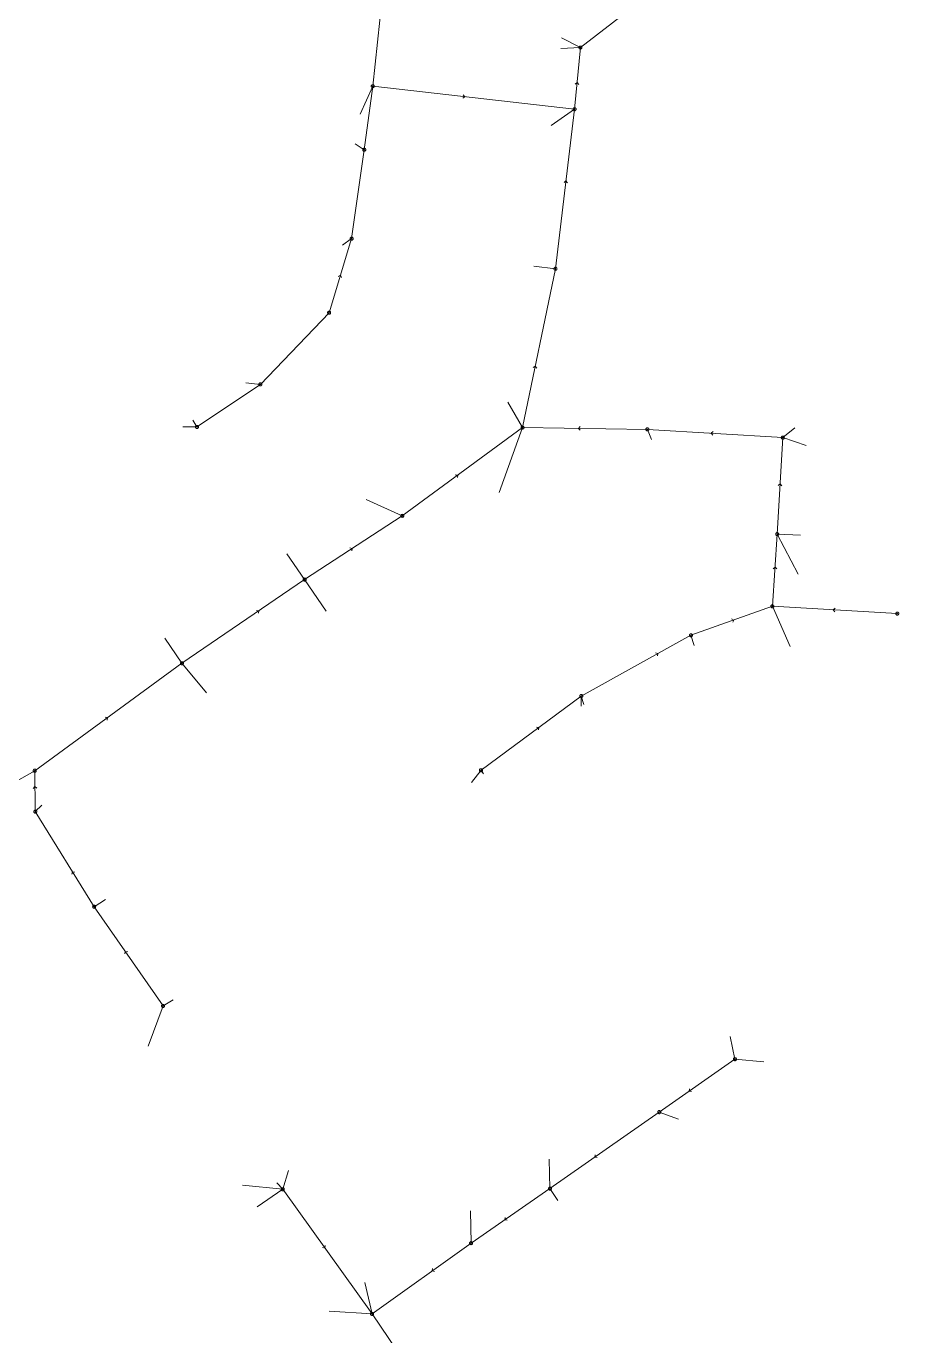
# Model space of a CAD drawing. Header units: metres. Extents: x 25504150 to 25508618, y 6694193 to 6702753.
# Drawn here: x 25504450.3 to 25504713.6, y 6700345.6 to 6700741 of the extents above; entities that cross this region are included whole.
import ezdxf

# ---------------------------------------------------------------- set-up
doc = ezdxf.new("R2010")
doc.units = ezdxf.units.M
for name, pattern in [('Sewer_node', [0]), ('Viemariputket', [0]), ('Viemarivarusteet', [0])]:
    doc.linetypes.add(name, pattern=pattern)
for name, color, linetype, lineweight in [('Sewer_node', 7, 'Sewer_node', 0), ('Viemariputket', 7, 'Viemariputket', 0), ('Viemarivarusteet', 7, 'Viemarivarusteet', 0)]:
    doc.layers.add(name, color=color, linetype=linetype, lineweight=lineweight)

msp = doc.modelspace()

# ---------------------------------------------------------------- linework, layer by layer
at = {"layer": 'Sewer_node', "color": 46, "linetype": 'Continuous', "true_color": 0x7f5f00, "flags": 128}
for points, elevation in [([(25504618, 6700734.58), (25504617.99, 6700734.65), (25504617.98, 6700734.72), (25504617.95, 6700734.79), (25504617.91, 6700734.85), (25504617.87, 6700734.91), (25504617.81, 6700734.95), (25504617.75, 6700734.99), (25504617.68, 6700735.02), (25504617.61, 6700735.03), (25504617.54, 6700735.04), (25504617.47, 6700735.03), (25504617.4, 6700735.02), (25504617.33, 6700734.99), (25504617.27, 6700734.95), (25504617.21, 6700734.91), (25504617.17, 6700734.85), (25504617.13, 6700734.79), (25504617.1, 6700734.72), (25504617.09, 6700734.65), (25504617.08, 6700734.58), (25504617.09, 6700734.51), (25504617.1, 6700734.44), (25504617.13, 6700734.37), (25504617.17, 6700734.31), (25504617.21, 6700734.25), (25504617.27, 6700734.21), (25504617.33, 6700734.17), (25504617.4, 6700734.14), (25504617.47, 6700734.13), (25504617.54, 6700734.12), (25504617.61, 6700734.13), (25504617.68, 6700734.14), (25504617.75, 6700734.17), (25504617.81, 6700734.21), (25504617.87, 6700734.25), (25504617.91, 6700734.31), (25504617.95, 6700734.37), (25504617.98, 6700734.44), (25504617.99, 6700734.51)], 51.7), ([(25504555.32, 6700722.91), (25504555.31, 6700722.98), (25504555.3, 6700723.05), (25504555.27, 6700723.12), (25504555.23, 6700723.18), (25504555.19, 6700723.24), (25504555.13, 6700723.28), (25504555.07, 6700723.32), (25504555, 6700723.35), (25504554.93, 6700723.36), (25504554.86, 6700723.37), (25504554.79, 6700723.36), (25504554.72, 6700723.35), (25504554.65, 6700723.32), (25504554.59, 6700723.28), (25504554.53, 6700723.24), (25504554.49, 6700723.18), (25504554.45, 6700723.12), (25504554.42, 6700723.05), (25504554.41, 6700722.98), (25504554.4, 6700722.91), (25504554.41, 6700722.84), (25504554.42, 6700722.77), (25504554.45, 6700722.7), (25504554.49, 6700722.64), (25504554.53, 6700722.58), (25504554.59, 6700722.54), (25504554.65, 6700722.5), (25504554.72, 6700722.47), (25504554.79, 6700722.46), (25504554.86, 6700722.45), (25504554.93, 6700722.46), (25504555, 6700722.47), (25504555.07, 6700722.5), (25504555.13, 6700722.54), (25504555.19, 6700722.58), (25504555.23, 6700722.64), (25504555.27, 6700722.7), (25504555.3, 6700722.77), (25504555.31, 6700722.84)], 53.86), ([(25504616.22, 6700715.96), (25504616.21, 6700716.03), (25504616.2, 6700716.1), (25504616.17, 6700716.17), (25504616.13, 6700716.23), (25504616.09, 6700716.29), (25504616.03, 6700716.33), (25504615.97, 6700716.37), (25504615.9, 6700716.4), (25504615.83, 6700716.41), (25504615.76, 6700716.42), (25504615.69, 6700716.41), (25504615.62, 6700716.4), (25504615.55, 6700716.37), (25504615.49, 6700716.33), (25504615.43, 6700716.29), (25504615.39, 6700716.23), (25504615.35, 6700716.17), (25504615.32, 6700716.1), (25504615.31, 6700716.03), (25504615.3, 6700715.96), (25504615.31, 6700715.89), (25504615.32, 6700715.82), (25504615.35, 6700715.75), (25504615.39, 6700715.69), (25504615.43, 6700715.63), (25504615.49, 6700715.59), (25504615.55, 6700715.55), (25504615.62, 6700715.52), (25504615.69, 6700715.51), (25504615.76, 6700715.5), (25504615.83, 6700715.51), (25504615.9, 6700715.52), (25504615.97, 6700715.55), (25504616.03, 6700715.59), (25504616.09, 6700715.63), (25504616.13, 6700715.69), (25504616.17, 6700715.75), (25504616.2, 6700715.82), (25504616.21, 6700715.89)], 51.85), ([(25504552.74, 6700703.73), (25504552.73, 6700703.8), (25504552.72, 6700703.87), (25504552.69, 6700703.94), (25504552.65, 6700704), (25504552.61, 6700704.06), (25504552.55, 6700704.1), (25504552.49, 6700704.14), (25504552.42, 6700704.17), (25504552.35, 6700704.18), (25504552.28, 6700704.19), (25504552.21, 6700704.18), (25504552.14, 6700704.17), (25504552.07, 6700704.14), (25504552.01, 6700704.1), (25504551.95, 6700704.06), (25504551.91, 6700704), (25504551.87, 6700703.94), (25504551.84, 6700703.87), (25504551.83, 6700703.8), (25504551.82, 6700703.73), (25504551.83, 6700703.66), (25504551.84, 6700703.59), (25504551.87, 6700703.52), (25504551.91, 6700703.46), (25504551.95, 6700703.4), (25504552.01, 6700703.36), (25504552.07, 6700703.32), (25504552.14, 6700703.29), (25504552.21, 6700703.28), (25504552.28, 6700703.27), (25504552.35, 6700703.28), (25504552.42, 6700703.29), (25504552.49, 6700703.32), (25504552.55, 6700703.36), (25504552.61, 6700703.4), (25504552.65, 6700703.46), (25504552.69, 6700703.52), (25504552.72, 6700703.59), (25504552.73, 6700703.66)], 54.77), ([(25504548.92, 6700676.88), (25504548.91, 6700676.95), (25504548.9, 6700677.02), (25504548.87, 6700677.09), (25504548.83, 6700677.15), (25504548.79, 6700677.21), (25504548.73, 6700677.25), (25504548.67, 6700677.29), (25504548.6, 6700677.32), (25504548.53, 6700677.33), (25504548.46, 6700677.34), (25504548.39, 6700677.33), (25504548.32, 6700677.32), (25504548.25, 6700677.29), (25504548.19, 6700677.25), (25504548.13, 6700677.21), (25504548.09, 6700677.15), (25504548.05, 6700677.09), (25504548.02, 6700677.02), (25504548.01, 6700676.95), (25504548, 6700676.88), (25504548.01, 6700676.81), (25504548.02, 6700676.74), (25504548.05, 6700676.67), (25504548.09, 6700676.61), (25504548.13, 6700676.55), (25504548.19, 6700676.51), (25504548.25, 6700676.47), (25504548.32, 6700676.44), (25504548.39, 6700676.43), (25504548.46, 6700676.42), (25504548.53, 6700676.43), (25504548.6, 6700676.44), (25504548.67, 6700676.47), (25504548.73, 6700676.51), (25504548.79, 6700676.55), (25504548.83, 6700676.61), (25504548.87, 6700676.67), (25504548.9, 6700676.74), (25504548.91, 6700676.81)], 55.71), ([(25504610.46, 6700667.78), (25504610.45, 6700667.85), (25504610.44, 6700667.92), (25504610.41, 6700667.99), (25504610.37, 6700668.05), (25504610.33, 6700668.11), (25504610.27, 6700668.15), (25504610.21, 6700668.19), (25504610.14, 6700668.22), (25504610.07, 6700668.23), (25504610, 6700668.24), (25504609.93, 6700668.23), (25504609.86, 6700668.22), (25504609.79, 6700668.19), (25504609.73, 6700668.15), (25504609.67, 6700668.11), (25504609.63, 6700668.05), (25504609.59, 6700667.99), (25504609.56, 6700667.92), (25504609.55, 6700667.85), (25504609.54, 6700667.78), (25504609.55, 6700667.71), (25504609.56, 6700667.64), (25504609.59, 6700667.57), (25504609.63, 6700667.51), (25504609.67, 6700667.45), (25504609.73, 6700667.41), (25504609.79, 6700667.37), (25504609.86, 6700667.34), (25504609.93, 6700667.33), (25504610, 6700667.32), (25504610.07, 6700667.33), (25504610.14, 6700667.34), (25504610.21, 6700667.37), (25504610.27, 6700667.41), (25504610.33, 6700667.45), (25504610.37, 6700667.51), (25504610.41, 6700667.57), (25504610.44, 6700667.64), (25504610.45, 6700667.71)], 51.75), ([(25504542.15, 6700654.52), (25504542.14, 6700654.59), (25504542.13, 6700654.66), (25504542.1, 6700654.73), (25504542.06, 6700654.79), (25504542.02, 6700654.85), (25504541.96, 6700654.89), (25504541.9, 6700654.93), (25504541.83, 6700654.96), (25504541.76, 6700654.97), (25504541.69, 6700654.98), (25504541.62, 6700654.97), (25504541.55, 6700654.96), (25504541.48, 6700654.93), (25504541.42, 6700654.89), (25504541.36, 6700654.85), (25504541.32, 6700654.79), (25504541.28, 6700654.73), (25504541.25, 6700654.66), (25504541.24, 6700654.59), (25504541.23, 6700654.52), (25504541.24, 6700654.45), (25504541.25, 6700654.38), (25504541.28, 6700654.31), (25504541.32, 6700654.25), (25504541.36, 6700654.19), (25504541.42, 6700654.15), (25504541.48, 6700654.11), (25504541.55, 6700654.08), (25504541.62, 6700654.07), (25504541.69, 6700654.06), (25504541.76, 6700654.07), (25504541.83, 6700654.08), (25504541.9, 6700654.11), (25504541.96, 6700654.15), (25504542.02, 6700654.19), (25504542.06, 6700654.25), (25504542.1, 6700654.31), (25504542.13, 6700654.38), (25504542.14, 6700654.45)], 56.43), ([(25504521.39, 6700632.88), (25504521.38, 6700632.95), (25504521.37, 6700633.02), (25504521.34, 6700633.09), (25504521.3, 6700633.15), (25504521.26, 6700633.21), (25504521.2, 6700633.25), (25504521.14, 6700633.29), (25504521.07, 6700633.32), (25504521, 6700633.33), (25504520.93, 6700633.34), (25504520.86, 6700633.33), (25504520.79, 6700633.32), (25504520.72, 6700633.29), (25504520.66, 6700633.25), (25504520.6, 6700633.21), (25504520.56, 6700633.15), (25504520.52, 6700633.09), (25504520.49, 6700633.02), (25504520.48, 6700632.95), (25504520.47, 6700632.88), (25504520.48, 6700632.81), (25504520.49, 6700632.74), (25504520.52, 6700632.67), (25504520.56, 6700632.61), (25504520.6, 6700632.55), (25504520.66, 6700632.51), (25504520.72, 6700632.47), (25504520.79, 6700632.44), (25504520.86, 6700632.43), (25504520.93, 6700632.42), (25504521, 6700632.43), (25504521.07, 6700632.44), (25504521.14, 6700632.47), (25504521.2, 6700632.51), (25504521.26, 6700632.55), (25504521.3, 6700632.61), (25504521.34, 6700632.67), (25504521.37, 6700632.74), (25504521.38, 6700632.81)], 57.51), ([(25504502.24, 6700620.02), (25504502.23, 6700620.09), (25504502.22, 6700620.16), (25504502.19, 6700620.23), (25504502.15, 6700620.29), (25504502.11, 6700620.35), (25504502.05, 6700620.39), (25504501.99, 6700620.43), (25504501.92, 6700620.46), (25504501.85, 6700620.47), (25504501.78, 6700620.48), (25504501.71, 6700620.47), (25504501.64, 6700620.46), (25504501.57, 6700620.43), (25504501.51, 6700620.39), (25504501.45, 6700620.35), (25504501.41, 6700620.29), (25504501.37, 6700620.23), (25504501.34, 6700620.16), (25504501.33, 6700620.09), (25504501.32, 6700620.02), (25504501.33, 6700619.95), (25504501.34, 6700619.88), (25504501.37, 6700619.81), (25504501.41, 6700619.75), (25504501.45, 6700619.69), (25504501.51, 6700619.65), (25504501.57, 6700619.61), (25504501.64, 6700619.58), (25504501.71, 6700619.57), (25504501.78, 6700619.56), (25504501.85, 6700619.57), (25504501.92, 6700619.58), (25504501.99, 6700619.61), (25504502.05, 6700619.65), (25504502.11, 6700619.69), (25504502.15, 6700619.75), (25504502.19, 6700619.81), (25504502.22, 6700619.88), (25504502.23, 6700619.95)], 58.31), ([(25504600.52, 6700619.84), (25504600.51, 6700619.91), (25504600.5, 6700619.98), (25504600.47, 6700620.05), (25504600.43, 6700620.11), (25504600.39, 6700620.17), (25504600.33, 6700620.21), (25504600.27, 6700620.25), (25504600.2, 6700620.28), (25504600.13, 6700620.29), (25504600.06, 6700620.3), (25504599.99, 6700620.29), (25504599.92, 6700620.28), (25504599.85, 6700620.25), (25504599.79, 6700620.21), (25504599.73, 6700620.17), (25504599.69, 6700620.11), (25504599.65, 6700620.05), (25504599.62, 6700619.98), (25504599.61, 6700619.91), (25504599.6, 6700619.84), (25504599.61, 6700619.77), (25504599.62, 6700619.7), (25504599.65, 6700619.63), (25504599.69, 6700619.57), (25504599.73, 6700619.51), (25504599.79, 6700619.47), (25504599.85, 6700619.43), (25504599.92, 6700619.4), (25504599.99, 6700619.39), (25504600.06, 6700619.38), (25504600.13, 6700619.39), (25504600.2, 6700619.4), (25504600.27, 6700619.43), (25504600.33, 6700619.47), (25504600.39, 6700619.51), (25504600.43, 6700619.57), (25504600.47, 6700619.63), (25504600.5, 6700619.7), (25504600.51, 6700619.77)], 53.03), ([(25504638.22, 6700619.3), (25504638.21, 6700619.37), (25504638.2, 6700619.45), (25504638.17, 6700619.51), (25504638.13, 6700619.58), (25504638.08, 6700619.63), (25504638.03, 6700619.68), (25504637.96, 6700619.72), (25504637.9, 6700619.75), (25504637.82, 6700619.76), (25504637.75, 6700619.77), (25504637.68, 6700619.76), (25504637.6, 6700619.75), (25504637.54, 6700619.72), (25504637.47, 6700619.68), (25504637.42, 6700619.63), (25504637.37, 6700619.58), (25504637.33, 6700619.51), (25504637.3, 6700619.45), (25504637.29, 6700619.37), (25504637.28, 6700619.3), (25504637.29, 6700619.23), (25504637.3, 6700619.15), (25504637.33, 6700619.09), (25504637.37, 6700619.02), (25504637.42, 6700618.97), (25504637.47, 6700618.92), (25504637.54, 6700618.88), (25504637.6, 6700618.85), (25504637.68, 6700618.84), (25504637.75, 6700618.83), (25504637.82, 6700618.84), (25504637.9, 6700618.85), (25504637.96, 6700618.88), (25504638.03, 6700618.92), (25504638.08, 6700618.97), (25504638.13, 6700619.02), (25504638.17, 6700619.09), (25504638.2, 6700619.15), (25504638.21, 6700619.23)], 51.69), ([(25504679.08, 6700616.8), (25504679.07, 6700616.87), (25504679.06, 6700616.94), (25504679.03, 6700617.01), (25504678.99, 6700617.07), (25504678.95, 6700617.13), (25504678.89, 6700617.17), (25504678.83, 6700617.21), (25504678.76, 6700617.24), (25504678.69, 6700617.25), (25504678.62, 6700617.26), (25504678.55, 6700617.25), (25504678.48, 6700617.24), (25504678.41, 6700617.21), (25504678.35, 6700617.17), (25504678.29, 6700617.13), (25504678.25, 6700617.07), (25504678.21, 6700617.01), (25504678.18, 6700616.94), (25504678.17, 6700616.87), (25504678.16, 6700616.8), (25504678.17, 6700616.73), (25504678.18, 6700616.66), (25504678.21, 6700616.59), (25504678.25, 6700616.53), (25504678.29, 6700616.47), (25504678.35, 6700616.43), (25504678.41, 6700616.39), (25504678.48, 6700616.36), (25504678.55, 6700616.35), (25504678.62, 6700616.34), (25504678.69, 6700616.35), (25504678.76, 6700616.36), (25504678.83, 6700616.39), (25504678.89, 6700616.43), (25504678.95, 6700616.47), (25504678.99, 6700616.53), (25504679.03, 6700616.59), (25504679.06, 6700616.66), (25504679.07, 6700616.73)], 51.79), ([(25504564.22, 6700593.19), (25504564.21, 6700593.26), (25504564.2, 6700593.33), (25504564.17, 6700593.4), (25504564.13, 6700593.46), (25504564.09, 6700593.52), (25504564.03, 6700593.56), (25504563.97, 6700593.6), (25504563.9, 6700593.63), (25504563.83, 6700593.64), (25504563.76, 6700593.65), (25504563.69, 6700593.64), (25504563.62, 6700593.63), (25504563.55, 6700593.6), (25504563.49, 6700593.56), (25504563.43, 6700593.52), (25504563.39, 6700593.46), (25504563.35, 6700593.4), (25504563.32, 6700593.33), (25504563.31, 6700593.26), (25504563.3, 6700593.19), (25504563.31, 6700593.12), (25504563.32, 6700593.05), (25504563.35, 6700592.98), (25504563.39, 6700592.92), (25504563.43, 6700592.86), (25504563.49, 6700592.82), (25504563.55, 6700592.78), (25504563.62, 6700592.75), (25504563.69, 6700592.74), (25504563.76, 6700592.73), (25504563.83, 6700592.74), (25504563.9, 6700592.75), (25504563.97, 6700592.78), (25504564.03, 6700592.82), (25504564.09, 6700592.86), (25504564.13, 6700592.92), (25504564.17, 6700592.98), (25504564.2, 6700593.05), (25504564.21, 6700593.12)], 54.12), ([(25504677.39, 6700587.67), (25504677.38, 6700587.74), (25504677.37, 6700587.81), (25504677.34, 6700587.88), (25504677.3, 6700587.94), (25504677.26, 6700588), (25504677.2, 6700588.04), (25504677.14, 6700588.08), (25504677.07, 6700588.11), (25504677, 6700588.12), (25504676.93, 6700588.13), (25504676.86, 6700588.12), (25504676.79, 6700588.11), (25504676.72, 6700588.08), (25504676.66, 6700588.04), (25504676.6, 6700588), (25504676.56, 6700587.94), (25504676.52, 6700587.88), (25504676.49, 6700587.81), (25504676.48, 6700587.74), (25504676.47, 6700587.67), (25504676.48, 6700587.6), (25504676.49, 6700587.53), (25504676.52, 6700587.46), (25504676.56, 6700587.4), (25504676.6, 6700587.34), (25504676.66, 6700587.3), (25504676.72, 6700587.26), (25504676.79, 6700587.23), (25504676.86, 6700587.22), (25504676.93, 6700587.21), (25504677, 6700587.22), (25504677.07, 6700587.23), (25504677.14, 6700587.26), (25504677.2, 6700587.3), (25504677.26, 6700587.34), (25504677.3, 6700587.4), (25504677.34, 6700587.46), (25504677.37, 6700587.53), (25504677.38, 6700587.6)], 52.23), ([(25504534.76, 6700573.96), (25504534.75, 6700574.03), (25504534.74, 6700574.11), (25504534.71, 6700574.17), (25504534.67, 6700574.24), (25504534.62, 6700574.29), (25504534.57, 6700574.34), (25504534.5, 6700574.38), (25504534.44, 6700574.41), (25504534.36, 6700574.42), (25504534.29, 6700574.43), (25504534.22, 6700574.42), (25504534.14, 6700574.41), (25504534.08, 6700574.38), (25504534.01, 6700574.34), (25504533.96, 6700574.29), (25504533.91, 6700574.24), (25504533.87, 6700574.17), (25504533.84, 6700574.11), (25504533.83, 6700574.03), (25504533.82, 6700573.96), (25504533.83, 6700573.89), (25504533.84, 6700573.81), (25504533.87, 6700573.75), (25504533.91, 6700573.68), (25504533.96, 6700573.63), (25504534.01, 6700573.58), (25504534.08, 6700573.54), (25504534.14, 6700573.51), (25504534.22, 6700573.5), (25504534.29, 6700573.49), (25504534.36, 6700573.5), (25504534.44, 6700573.51), (25504534.5, 6700573.54), (25504534.57, 6700573.58), (25504534.62, 6700573.63), (25504534.67, 6700573.68), (25504534.71, 6700573.75), (25504534.74, 6700573.81), (25504534.75, 6700573.89)], 54.93), ([(25504675.95, 6700565.87), (25504675.94, 6700565.94), (25504675.93, 6700566.01), (25504675.9, 6700566.08), (25504675.86, 6700566.14), (25504675.82, 6700566.2), (25504675.76, 6700566.24), (25504675.7, 6700566.28), (25504675.63, 6700566.31), (25504675.56, 6700566.32), (25504675.49, 6700566.33), (25504675.42, 6700566.32), (25504675.35, 6700566.31), (25504675.28, 6700566.28), (25504675.22, 6700566.24), (25504675.16, 6700566.2), (25504675.12, 6700566.14), (25504675.08, 6700566.08), (25504675.05, 6700566.01), (25504675.04, 6700565.94), (25504675.03, 6700565.87), (25504675.04, 6700565.8), (25504675.05, 6700565.73), (25504675.08, 6700565.66), (25504675.12, 6700565.6), (25504675.16, 6700565.54), (25504675.22, 6700565.5), (25504675.28, 6700565.46), (25504675.35, 6700565.43), (25504675.42, 6700565.42), (25504675.49, 6700565.41), (25504675.56, 6700565.42), (25504675.63, 6700565.43), (25504675.7, 6700565.46), (25504675.76, 6700565.5), (25504675.82, 6700565.54), (25504675.86, 6700565.6), (25504675.9, 6700565.66), (25504675.93, 6700565.73), (25504675.94, 6700565.8)], 53.64), ([(25504713.63, 6700563.67), (25504713.62, 6700563.74), (25504713.61, 6700563.81), (25504713.58, 6700563.88), (25504713.54, 6700563.94), (25504713.5, 6700564), (25504713.44, 6700564.04), (25504713.38, 6700564.08), (25504713.31, 6700564.11), (25504713.24, 6700564.12), (25504713.17, 6700564.13), (25504713.1, 6700564.12), (25504713.03, 6700564.11), (25504712.96, 6700564.08), (25504712.9, 6700564.04), (25504712.84, 6700564), (25504712.8, 6700563.94), (25504712.76, 6700563.88), (25504712.73, 6700563.81), (25504712.72, 6700563.74), (25504712.71, 6700563.67), (25504712.72, 6700563.6), (25504712.73, 6700563.53), (25504712.76, 6700563.46), (25504712.8, 6700563.4), (25504712.84, 6700563.34), (25504712.9, 6700563.3), (25504712.96, 6700563.26), (25504713.03, 6700563.23), (25504713.1, 6700563.22), (25504713.17, 6700563.21), (25504713.24, 6700563.22), (25504713.31, 6700563.23), (25504713.38, 6700563.26), (25504713.44, 6700563.3), (25504713.5, 6700563.34), (25504713.54, 6700563.4), (25504713.58, 6700563.46), (25504713.61, 6700563.53), (25504713.62, 6700563.6)], 53.93), ([(25504651.34, 6700557.14), (25504651.33, 6700557.21), (25504651.32, 6700557.28), (25504651.29, 6700557.35), (25504651.25, 6700557.41), (25504651.21, 6700557.47), (25504651.15, 6700557.51), (25504651.09, 6700557.55), (25504651.02, 6700557.58), (25504650.95, 6700557.59), (25504650.88, 6700557.6), (25504650.81, 6700557.59), (25504650.74, 6700557.58), (25504650.67, 6700557.55), (25504650.61, 6700557.51), (25504650.55, 6700557.47), (25504650.51, 6700557.41), (25504650.47, 6700557.35), (25504650.44, 6700557.28), (25504650.43, 6700557.21), (25504650.42, 6700557.14), (25504650.43, 6700557.07), (25504650.44, 6700557), (25504650.47, 6700556.93), (25504650.51, 6700556.87), (25504650.55, 6700556.81), (25504650.61, 6700556.77), (25504650.67, 6700556.73), (25504650.74, 6700556.7), (25504650.81, 6700556.69), (25504650.88, 6700556.68), (25504650.95, 6700556.69), (25504651.02, 6700556.7), (25504651.09, 6700556.73), (25504651.15, 6700556.77), (25504651.21, 6700556.81), (25504651.25, 6700556.87), (25504651.29, 6700556.93), (25504651.32, 6700557), (25504651.33, 6700557.07)], 55.4), ([(25504497.71, 6700548.67), (25504497.7, 6700548.74), (25504497.69, 6700548.81), (25504497.66, 6700548.88), (25504497.62, 6700548.94), (25504497.58, 6700549), (25504497.52, 6700549.04), (25504497.46, 6700549.08), (25504497.39, 6700549.11), (25504497.32, 6700549.12), (25504497.25, 6700549.13), (25504497.18, 6700549.12), (25504497.11, 6700549.11), (25504497.04, 6700549.08), (25504496.98, 6700549.04), (25504496.92, 6700549), (25504496.88, 6700548.94), (25504496.84, 6700548.88), (25504496.81, 6700548.81), (25504496.8, 6700548.74), (25504496.79, 6700548.67), (25504496.8, 6700548.6), (25504496.81, 6700548.53), (25504496.84, 6700548.46), (25504496.88, 6700548.4), (25504496.92, 6700548.34), (25504496.98, 6700548.3), (25504497.04, 6700548.26), (25504497.11, 6700548.23), (25504497.18, 6700548.22), (25504497.25, 6700548.21), (25504497.32, 6700548.22), (25504497.39, 6700548.23), (25504497.46, 6700548.26), (25504497.52, 6700548.3), (25504497.58, 6700548.34), (25504497.62, 6700548.4), (25504497.66, 6700548.46), (25504497.69, 6700548.53), (25504497.7, 6700548.6)], 55.98), ([(25504618.25, 6700538.79), (25504618.24, 6700538.86), (25504618.23, 6700538.93), (25504618.2, 6700539), (25504618.16, 6700539.06), (25504618.12, 6700539.12), (25504618.06, 6700539.16), (25504618, 6700539.2), (25504617.93, 6700539.23), (25504617.86, 6700539.24), (25504617.79, 6700539.25), (25504617.72, 6700539.24), (25504617.65, 6700539.23), (25504617.58, 6700539.2), (25504617.52, 6700539.16), (25504617.46, 6700539.12), (25504617.42, 6700539.06), (25504617.38, 6700539), (25504617.35, 6700538.93), (25504617.34, 6700538.86), (25504617.33, 6700538.79), (25504617.34, 6700538.72), (25504617.35, 6700538.65), (25504617.38, 6700538.58), (25504617.42, 6700538.52), (25504617.46, 6700538.46), (25504617.52, 6700538.42), (25504617.58, 6700538.38), (25504617.65, 6700538.35), (25504617.72, 6700538.34), (25504617.79, 6700538.33), (25504617.86, 6700538.34), (25504617.93, 6700538.35), (25504618, 6700538.38), (25504618.06, 6700538.42), (25504618.12, 6700538.46), (25504618.16, 6700538.52), (25504618.2, 6700538.58), (25504618.23, 6700538.65), (25504618.24, 6700538.72)], 58.13), ([(25504453.31, 6700516.24), (25504453.3, 6700516.31), (25504453.29, 6700516.39), (25504453.26, 6700516.45), (25504453.22, 6700516.52), (25504453.17, 6700516.57), (25504453.12, 6700516.62), (25504453.05, 6700516.66), (25504452.99, 6700516.69), (25504452.91, 6700516.7), (25504452.84, 6700516.71), (25504452.77, 6700516.7), (25504452.69, 6700516.69), (25504452.63, 6700516.66), (25504452.56, 6700516.62), (25504452.51, 6700516.57), (25504452.46, 6700516.52), (25504452.42, 6700516.45), (25504452.39, 6700516.39), (25504452.38, 6700516.31), (25504452.37, 6700516.24), (25504452.38, 6700516.17), (25504452.39, 6700516.09), (25504452.42, 6700516.03), (25504452.46, 6700515.96), (25504452.51, 6700515.91), (25504452.56, 6700515.86), (25504452.63, 6700515.82), (25504452.69, 6700515.79), (25504452.77, 6700515.78), (25504452.84, 6700515.77), (25504452.91, 6700515.78), (25504452.99, 6700515.79), (25504453.05, 6700515.82), (25504453.12, 6700515.86), (25504453.17, 6700515.91), (25504453.22, 6700515.96), (25504453.26, 6700516.03), (25504453.29, 6700516.09), (25504453.3, 6700516.17)], 57.34), ([(25504588, 6700516.38), (25504587.99, 6700516.45), (25504587.98, 6700516.53), (25504587.95, 6700516.59), (25504587.91, 6700516.66), (25504587.86, 6700516.71), (25504587.81, 6700516.76), (25504587.74, 6700516.8), (25504587.68, 6700516.83), (25504587.6, 6700516.84), (25504587.53, 6700516.85), (25504587.46, 6700516.84), (25504587.38, 6700516.83), (25504587.32, 6700516.8), (25504587.25, 6700516.76), (25504587.2, 6700516.71), (25504587.15, 6700516.66), (25504587.11, 6700516.59), (25504587.08, 6700516.53), (25504587.07, 6700516.45), (25504587.06, 6700516.38), (25504587.07, 6700516.31), (25504587.08, 6700516.23), (25504587.11, 6700516.17), (25504587.15, 6700516.1), (25504587.2, 6700516.05), (25504587.25, 6700516), (25504587.32, 6700515.96), (25504587.38, 6700515.93), (25504587.46, 6700515.92), (25504587.53, 6700515.91), (25504587.6, 6700515.92), (25504587.68, 6700515.93), (25504587.74, 6700515.96), (25504587.81, 6700516), (25504587.86, 6700516.05), (25504587.91, 6700516.1), (25504587.95, 6700516.17), (25504587.98, 6700516.23), (25504587.99, 6700516.31)], 58.76), ([(25504453.44, 6700503.89), (25504453.43, 6700503.96), (25504453.42, 6700504.03), (25504453.39, 6700504.1), (25504453.35, 6700504.16), (25504453.31, 6700504.22), (25504453.25, 6700504.26), (25504453.19, 6700504.3), (25504453.12, 6700504.33), (25504453.05, 6700504.34), (25504452.98, 6700504.35), (25504452.91, 6700504.34), (25504452.84, 6700504.33), (25504452.77, 6700504.3), (25504452.71, 6700504.26), (25504452.65, 6700504.22), (25504452.61, 6700504.16), (25504452.57, 6700504.1), (25504452.54, 6700504.03), (25504452.53, 6700503.96), (25504452.52, 6700503.89), (25504452.53, 6700503.82), (25504452.54, 6700503.75), (25504452.57, 6700503.68), (25504452.61, 6700503.62), (25504452.65, 6700503.56), (25504452.71, 6700503.52), (25504452.77, 6700503.48), (25504452.84, 6700503.45), (25504452.91, 6700503.44), (25504452.98, 6700503.43), (25504453.05, 6700503.44), (25504453.12, 6700503.45), (25504453.19, 6700503.48), (25504453.25, 6700503.52), (25504453.31, 6700503.56), (25504453.35, 6700503.62), (25504453.39, 6700503.68), (25504453.42, 6700503.75), (25504453.43, 6700503.82)], 57.32), ([(25504471.23, 6700475.17), (25504471.22, 6700475.24), (25504471.21, 6700475.31), (25504471.18, 6700475.38), (25504471.14, 6700475.44), (25504471.1, 6700475.5), (25504471.04, 6700475.54), (25504470.98, 6700475.58), (25504470.91, 6700475.61), (25504470.84, 6700475.62), (25504470.77, 6700475.63), (25504470.7, 6700475.62), (25504470.63, 6700475.61), (25504470.56, 6700475.58), (25504470.5, 6700475.54), (25504470.44, 6700475.5), (25504470.4, 6700475.44), (25504470.36, 6700475.38), (25504470.33, 6700475.31), (25504470.32, 6700475.24), (25504470.31, 6700475.17), (25504470.32, 6700475.1), (25504470.33, 6700475.03), (25504470.36, 6700474.96), (25504470.4, 6700474.9), (25504470.44, 6700474.84), (25504470.5, 6700474.8), (25504470.56, 6700474.76), (25504470.63, 6700474.73), (25504470.7, 6700474.72), (25504470.77, 6700474.71), (25504470.84, 6700474.72), (25504470.91, 6700474.73), (25504470.98, 6700474.76), (25504471.04, 6700474.8), (25504471.1, 6700474.84), (25504471.14, 6700474.9), (25504471.18, 6700474.96), (25504471.21, 6700475.03), (25504471.22, 6700475.1)], 57.44), ([(25504492.03, 6700445.23), (25504492.02, 6700445.3), (25504492.01, 6700445.37), (25504491.98, 6700445.44), (25504491.94, 6700445.5), (25504491.9, 6700445.56), (25504491.84, 6700445.6), (25504491.78, 6700445.64), (25504491.71, 6700445.67), (25504491.64, 6700445.68), (25504491.57, 6700445.69), (25504491.5, 6700445.68), (25504491.43, 6700445.67), (25504491.36, 6700445.64), (25504491.3, 6700445.6), (25504491.24, 6700445.56), (25504491.2, 6700445.5), (25504491.16, 6700445.44), (25504491.13, 6700445.37), (25504491.12, 6700445.3), (25504491.11, 6700445.23), (25504491.12, 6700445.16), (25504491.13, 6700445.09), (25504491.16, 6700445.02), (25504491.2, 6700444.96), (25504491.24, 6700444.9), (25504491.3, 6700444.86), (25504491.36, 6700444.82), (25504491.43, 6700444.79), (25504491.5, 6700444.78), (25504491.57, 6700444.77), (25504491.64, 6700444.78), (25504491.71, 6700444.79), (25504491.78, 6700444.82), (25504491.84, 6700444.86), (25504491.9, 6700444.9), (25504491.94, 6700444.96), (25504491.98, 6700445.02), (25504492.01, 6700445.09), (25504492.02, 6700445.16)], 59.07), ([(25504664.64, 6700429.14), (25504664.63, 6700429.21), (25504664.62, 6700429.28), (25504664.59, 6700429.35), (25504664.55, 6700429.41), (25504664.51, 6700429.47), (25504664.45, 6700429.51), (25504664.39, 6700429.55), (25504664.32, 6700429.58), (25504664.25, 6700429.59), (25504664.18, 6700429.6), (25504664.11, 6700429.59), (25504664.04, 6700429.58), (25504663.97, 6700429.55), (25504663.91, 6700429.51), (25504663.85, 6700429.47), (25504663.81, 6700429.41), (25504663.77, 6700429.35), (25504663.74, 6700429.28), (25504663.73, 6700429.21), (25504663.72, 6700429.14), (25504663.73, 6700429.07), (25504663.74, 6700429), (25504663.77, 6700428.93), (25504663.81, 6700428.87), (25504663.85, 6700428.81), (25504663.91, 6700428.77), (25504663.97, 6700428.73), (25504664.04, 6700428.7), (25504664.11, 6700428.69), (25504664.18, 6700428.68), (25504664.25, 6700428.69), (25504664.32, 6700428.7), (25504664.39, 6700428.73), (25504664.45, 6700428.77), (25504664.51, 6700428.81), (25504664.55, 6700428.87), (25504664.59, 6700428.93), (25504664.62, 6700429), (25504664.63, 6700429.07)], 63.92), ([(25504641.79, 6700413.15), (25504641.78, 6700413.22), (25504641.77, 6700413.3), (25504641.74, 6700413.36), (25504641.7, 6700413.43), (25504641.65, 6700413.48), (25504641.6, 6700413.53), (25504641.53, 6700413.57), (25504641.47, 6700413.6), (25504641.39, 6700413.61), (25504641.32, 6700413.62), (25504641.25, 6700413.61), (25504641.17, 6700413.6), (25504641.11, 6700413.57), (25504641.04, 6700413.53), (25504640.99, 6700413.48), (25504640.94, 6700413.43), (25504640.9, 6700413.36), (25504640.87, 6700413.3), (25504640.86, 6700413.22), (25504640.85, 6700413.15), (25504640.86, 6700413.08), (25504640.87, 6700413), (25504640.9, 6700412.94), (25504640.94, 6700412.87), (25504640.99, 6700412.82), (25504641.04, 6700412.77), (25504641.11, 6700412.73), (25504641.17, 6700412.7), (25504641.25, 6700412.69), (25504641.32, 6700412.68), (25504641.39, 6700412.69), (25504641.47, 6700412.7), (25504641.53, 6700412.73), (25504641.6, 6700412.77), (25504641.65, 6700412.82), (25504641.7, 6700412.87), (25504641.74, 6700412.94), (25504641.77, 6700413), (25504641.78, 6700413.08)], 63.23), ([(25504528.16, 6700389.85), (25504528.15, 6700389.92), (25504528.14, 6700389.99), (25504528.11, 6700390.06), (25504528.07, 6700390.12), (25504528.03, 6700390.18), (25504527.97, 6700390.22), (25504527.91, 6700390.26), (25504527.84, 6700390.29), (25504527.77, 6700390.3), (25504527.7, 6700390.31), (25504527.63, 6700390.3), (25504527.56, 6700390.29), (25504527.49, 6700390.26), (25504527.43, 6700390.22), (25504527.37, 6700390.18), (25504527.33, 6700390.12), (25504527.29, 6700390.06), (25504527.26, 6700389.99), (25504527.25, 6700389.92), (25504527.24, 6700389.85), (25504527.25, 6700389.78), (25504527.26, 6700389.71), (25504527.29, 6700389.64), (25504527.33, 6700389.58), (25504527.37, 6700389.52), (25504527.43, 6700389.48), (25504527.49, 6700389.44), (25504527.56, 6700389.41), (25504527.63, 6700389.4), (25504527.7, 6700389.39), (25504527.77, 6700389.4), (25504527.84, 6700389.41), (25504527.91, 6700389.44), (25504527.97, 6700389.48), (25504528.03, 6700389.52), (25504528.07, 6700389.58), (25504528.11, 6700389.64), (25504528.14, 6700389.71), (25504528.15, 6700389.78)], 61.77), ([(25504608.8, 6700390.07), (25504608.79, 6700390.14), (25504608.78, 6700390.21), (25504608.75, 6700390.28), (25504608.71, 6700390.34), (25504608.67, 6700390.4), (25504608.61, 6700390.44), (25504608.55, 6700390.48), (25504608.48, 6700390.51), (25504608.41, 6700390.52), (25504608.34, 6700390.53), (25504608.27, 6700390.52), (25504608.2, 6700390.51), (25504608.13, 6700390.48), (25504608.07, 6700390.44), (25504608.01, 6700390.4), (25504607.97, 6700390.34), (25504607.93, 6700390.28), (25504607.9, 6700390.21), (25504607.89, 6700390.14), (25504607.88, 6700390.07), (25504607.89, 6700390), (25504607.9, 6700389.93), (25504607.93, 6700389.86), (25504607.97, 6700389.8), (25504608.01, 6700389.74), (25504608.07, 6700389.7), (25504608.13, 6700389.66), (25504608.2, 6700389.63), (25504608.27, 6700389.62), (25504608.34, 6700389.61), (25504608.41, 6700389.62), (25504608.48, 6700389.63), (25504608.55, 6700389.66), (25504608.61, 6700389.7), (25504608.67, 6700389.74), (25504608.71, 6700389.8), (25504608.75, 6700389.86), (25504608.78, 6700389.93), (25504608.79, 6700390)], 61.49), ([(25504585, 6700373.6), (25504584.99, 6700373.67), (25504584.98, 6700373.74), (25504584.95, 6700373.81), (25504584.91, 6700373.87), (25504584.87, 6700373.93), (25504584.81, 6700373.97), (25504584.75, 6700374.01), (25504584.68, 6700374.04), (25504584.61, 6700374.05), (25504584.54, 6700374.06), (25504584.47, 6700374.05), (25504584.4, 6700374.04), (25504584.33, 6700374.01), (25504584.27, 6700373.97), (25504584.21, 6700373.93), (25504584.17, 6700373.87), (25504584.13, 6700373.81), (25504584.1, 6700373.74), (25504584.09, 6700373.67), (25504584.08, 6700373.6), (25504584.09, 6700373.53), (25504584.1, 6700373.46), (25504584.13, 6700373.39), (25504584.17, 6700373.33), (25504584.21, 6700373.27), (25504584.27, 6700373.23), (25504584.33, 6700373.19), (25504584.4, 6700373.16), (25504584.47, 6700373.15), (25504584.54, 6700373.14), (25504584.61, 6700373.15), (25504584.68, 6700373.16), (25504584.75, 6700373.19), (25504584.81, 6700373.23), (25504584.87, 6700373.27), (25504584.91, 6700373.33), (25504584.95, 6700373.39), (25504584.98, 6700373.46), (25504584.99, 6700373.53)], 60.94), ([(25504555.11, 6700352.24), (25504555.1, 6700352.31), (25504555.09, 6700352.39), (25504555.06, 6700352.45), (25504555.02, 6700352.52), (25504554.97, 6700352.57), (25504554.92, 6700352.62), (25504554.85, 6700352.66), (25504554.79, 6700352.69), (25504554.71, 6700352.7), (25504554.64, 6700352.71), (25504554.57, 6700352.7), (25504554.49, 6700352.69), (25504554.43, 6700352.66), (25504554.36, 6700352.62), (25504554.31, 6700352.57), (25504554.26, 6700352.52), (25504554.22, 6700352.45), (25504554.19, 6700352.39), (25504554.18, 6700352.31), (25504554.17, 6700352.24), (25504554.18, 6700352.17), (25504554.19, 6700352.09), (25504554.22, 6700352.03), (25504554.26, 6700351.96), (25504554.31, 6700351.91), (25504554.36, 6700351.86), (25504554.43, 6700351.82), (25504554.49, 6700351.79), (25504554.57, 6700351.78), (25504554.64, 6700351.77), (25504554.71, 6700351.78), (25504554.79, 6700351.79), (25504554.85, 6700351.82), (25504554.92, 6700351.86), (25504554.97, 6700351.91), (25504555.02, 6700351.96), (25504555.06, 6700352.03), (25504555.09, 6700352.09), (25504555.1, 6700352.17)], 60.74)]:
    msp.add_lwpolyline(points, close=True, dxfattribs=dict(at, elevation=elevation))
for points in [[(25504617.01, 6700723.41), (25504616.53, 6700723.98), (25504615.95, 6700723.51)], [(25504582.04, 6700719.26), (25504582.62, 6700719.74), (25504582.16, 6700720.32)], [(25504613.64, 6700693.75), (25504613.17, 6700694.33), (25504612.59, 6700693.88)], [(25504545.47, 6700665.15), (25504545.1, 6700665.81), (25504544.45, 6700665.46)], [(25504604.33, 6700637.75), (25504603.9, 6700638.37), (25504603.28, 6700637.95)], [(25504617.5, 6700620.13), (25504616.98, 6700619.59), (25504617.5, 6700619.07)], [(25504657.56, 6700618.63), (25504657, 6700618.12), (25504657.5, 6700617.57)], [(25504580.41, 6700604.74), (25504580.51, 6700605.49), (25504579.77, 6700605.59)], [(25504678.32, 6700602.3), (25504677.81, 6700602.85), (25504677.26, 6700602.35)], [(25504548.55, 6700582.62), (25504548.69, 6700583.35), (25504547.96, 6700583.5)], [(25504676.78, 6700577.18), (25504676.27, 6700577.73), (25504675.72, 6700577.23)], [(25504520.35, 6700563.78), (25504520.47, 6700564.52), (25504519.74, 6700564.65)], [(25504694.39, 6700565.31), (25504693.84, 6700564.79), (25504694.35, 6700564.25)], [(25504663.54, 6700561.05), (25504663.84, 6700561.74), (25504663.17, 6700562.05)], [(25504640.75, 6700550.91), (25504640.94, 6700551.63), (25504640.22, 6700551.82)], [(25504474.71, 6700531.54), (25504474.81, 6700532.28), (25504474.07, 6700532.38)], [(25504604.9, 6700528.57), (25504604.99, 6700529.31), (25504604.26, 6700529.41)], [(25504453.45, 6700510.94), (25504452.9, 6700511.45), (25504452.39, 6700510.91)], [(25504464.95, 6700485.6), (25504464.21, 6700485.75), (25504464.05, 6700485.03)], [(25504480.91, 6700461.52), (25504480.17, 6700461.64), (25504480.05, 6700460.91)], [(25504650.46, 6700420.2), (25504650.35, 6700419.46), (25504651.08, 6700419.34)], [(25504622.01, 6700400.3), (25504621.9, 6700399.56), (25504622.63, 6700399.44)], [(25504594.84, 6700381.39), (25504594.73, 6700380.65), (25504595.46, 6700380.53)], [(25504539.65, 6700372.24), (25504540.39, 6700372.13), (25504540.52, 6700372.86)], [(25504572.88, 6700365.94), (25504572.78, 6700365.2), (25504573.51, 6700365.09)]]:
    msp.add_lwpolyline(points, dxfattribs=at)
at = {"layer": 'Viemariputket', "color": 1, "linetype": 'Continuous', "lineweight": 15}
for p, q in [((25504651.18, 6700760.64, 49.21), (25504617.54, 6700734.58, 49.44)), ((25504554.86, 6700722.91), (25504558.42, 6700756.21)), ((25504617.54, 6700734.58, 49.69), (25504611.84, 6700737.53, 49.75)), ((25504617.54, 6700734.58, 49.77), (25504611.58, 6700734.31, 43.52)), ((25504617.54, 6700734.58, 49.47), (25504615.76, 6700715.96, 49.64)), ((25504554.86, 6700722.91, 50.96), (25504551.02, 6700714.49, 51.12)), ((25504554.86, 6700722.91, 51.98), (25504552.28, 6700703.73, 52.71)), ((25504615.76, 6700715.96, 49.66), (25504554.86, 6700722.91)), ((25504615.76, 6700715.96, 49.81), (25504608.67, 6700711.01)), ((25504615.76, 6700715.96, 49.64), (25504610, 6700667.78)), ((25504552.28, 6700703.73, 53.29), (25504549.56, 6700705.54)), ((25504552.28, 6700703.73, 52.72), (25504548.46, 6700676.88, 53.62)), ((25504548.46, 6700676.88), (25504541.69, 6700654.52)), ((25504548.46, 6700676.88), (25504545.74, 6700674.93)), ((25504610, 6700667.78, 49.78), (25504600.06, 6700619.84, 49.88)), ((25504610, 6700667.78), (25504603.49, 6700668.59)), ((25504541.69, 6700654.52, 54.42), (25504520.93, 6700632.88, 55.75)), ((25504520.93, 6700632.88, 55.79), (25504501.78, 6700620.02, 56.44)), ((25504520.93, 6700632.88, 55.98), (25504516.59, 6700633.34, 55.92)), ((25504600.06, 6700619.84, 50.13), (25504595.58, 6700627.56, 50.26)), ((25504501.78, 6700620.02), (25504497.56, 6700620.08)), ((25504501.78, 6700620.02), (25504500.52, 6700622.05)), ((25504600.06, 6700619.84, 49.96), (25504563.76, 6700593.19, 51.32)), ((25504600.06, 6700619.84, 50.16), (25504593.02, 6700600.28, 50.35)), ((25504600.06, 6700619.84, 49.9), (25504637.75, 6700619.3, 50.1)), ((25504637.75, 6700619.3), (25504638.99, 6700616.2)), ((25504637.75, 6700619.3), (25504678.62, 6700616.8)), ((25504678.62, 6700616.8), (25504682.3, 6700619.72)), ((25504678.62, 6700616.8, 50.29), (25504676.93, 6700587.67, 50.41)), ((25504678.62, 6700616.8), (25504685.72, 6700614.44)), ((25504563.76, 6700593.19), (25504552.84, 6700598.1)), ((25504563.76, 6700593.19), (25504534.29, 6700573.96)), ((25504676.93, 6700587.67, 50.43), (25504675.49, 6700565.87, 50.8)), ((25504676.93, 6700587.67, 50.61), (25504683.26, 6700575.6, 50.71)), ((25504676.93, 6700587.67, 50.58), (25504683.93, 6700587.33, 50.63)), ((25504534.29, 6700573.96), (25504528.93, 6700581.71)), ((25504534.29, 6700573.96), (25504497.25, 6700548.67)), ((25504534.29, 6700573.96), (25504540.77, 6700564.36)), ((25504675.49, 6700565.87), (25504650.88, 6700557.14)), ((25504675.49, 6700565.87), (25504713.17, 6700563.67)), ((25504675.49, 6700565.87), (25504680.87, 6700553.75)), ((25504497.25, 6700548.67), (25504492.1, 6700556.25)), ((25504650.88, 6700557.14, 53.64), (25504617.79, 6700538.79, 55.78)), ((25504650.88, 6700557.14), (25504651.9, 6700554.04)), ((25504497.25, 6700548.67), (25504452.84, 6700516.24)), ((25504497.25, 6700548.67), (25504504.67, 6700539.73)), ((25504617.79, 6700538.79, 56.27), (25504587.53, 6700516.38, 57.09)), ((25504617.79, 6700538.79, 56), (25504617.73, 6700535.68, 56.12)), ((25504617.79, 6700538.79, 56.17), (25504618.53, 6700536.24, 56.12)), ((25504452.84, 6700516.24), (25504441.26, 6700509.71)), ((25504452.84, 6700516.24), (25504452.98, 6700503.89)), ((25504587.53, 6700516.38), (25504584.61, 6700512.73)), ((25504587.53, 6700516.38), (25504588.3, 6700515.28)), ((25504452.98, 6700503.89), (25504454.96, 6700505.81)), ((25504452.98, 6700503.89), (25504470.77, 6700475.17)), ((25504470.77, 6700475.17), (25504474.15, 6700477.37)), ((25504470.77, 6700475.17, 55.49), (25504491.57, 6700445.23, 56.98)), ((25504491.57, 6700445.23, 57.55), (25504487.11, 6700433.03, 57.68)), ((25504491.57, 6700445.23, 57.49), (25504494.62, 6700447.03, 57.52)), ((25504664.18, 6700429.14), (25504662.77, 6700436)), ((25504641.32, 6700413.15), (25504664.18, 6700429.14)), ((25504664.18, 6700429.14), (25504672.94, 6700428.38)), ((25504608.34, 6700390.07), (25504641.32, 6700413.15)), ((25504641.32, 6700413.15), (25504647.11, 6700410.99)), ((25504608.34, 6700390.07, 59.9), (25504608.08, 6700398.98, 60)), ((25504527.7, 6700389.85), (25504529.42, 6700395.51)), ((25504527.7, 6700389.85), (25504515.5, 6700391.15)), ((25504527.7, 6700389.85), (25504519.92, 6700384.59)), ((25504527.7, 6700389.85), (25504525.95, 6700391.83)), ((25504554.64, 6700352.24), (25504527.7, 6700389.85)), ((25504584.54, 6700373.6), (25504608.34, 6700390.07)), ((25504608.34, 6700390.07), (25504610.75, 6700386.5)), ((25504584.54, 6700373.6, 59.63), (25504584.36, 6700383.37, 59.75)), ((25504554.64, 6700352.24), (25504584.54, 6700373.6)), ((25504554.64, 6700352.24), (25504552.47, 6700361.74)), ((25504554.64, 6700352.24), (25504541.65, 6700353.11)), ((25504570.99, 6700328.29, 58.92), (25504554.64, 6700352.24, 59.13))]:
    msp.add_line(p, q, dxfattribs=at)
at = {"layer": 'Viemarivarusteet', "color": 1}
for p in [(25504617.54, 6700734.58, 51.7), (25504554.86, 6700722.91, 53.86), (25504615.76, 6700715.96, 51.85), (25504552.28, 6700703.73, 54.77), (25504548.46, 6700676.88, 55.71), (25504610, 6700667.78, 51.75), (25504541.69, 6700654.52, 56.43), (25504520.93, 6700632.88, 57.51), (25504501.78, 6700620.02, 58.31), (25504600.06, 6700619.84, 53.03), (25504637.75, 6700619.3, 51.69), (25504678.62, 6700616.8, 51.79), (25504563.76, 6700593.19, 54.12), (25504676.93, 6700587.67, 52.23), (25504534.29, 6700573.96, 54.93), (25504675.49, 6700565.87, 53.64), (25504713.17, 6700563.67, 53.93), (25504650.88, 6700557.14, 55.4), (25504497.25, 6700548.67, 55.98), (25504617.79, 6700538.79, 58.13), (25504452.84, 6700516.24, 57.34), (25504587.53, 6700516.38, 58.76), (25504452.98, 6700503.89, 57.32), (25504470.77, 6700475.17, 57.44), (25504491.57, 6700445.23, 59.07), (25504664.18, 6700429.14, 63.92), (25504641.32, 6700413.15, 63.23), (25504527.7, 6700389.85, 61.77), (25504608.34, 6700390.07, 61.49), (25504584.54, 6700373.6, 60.94), (25504554.64, 6700352.24, 60.74)]:
    msp.add_point(p, dxfattribs=at)

doc.saveas('drawing.dxf')
